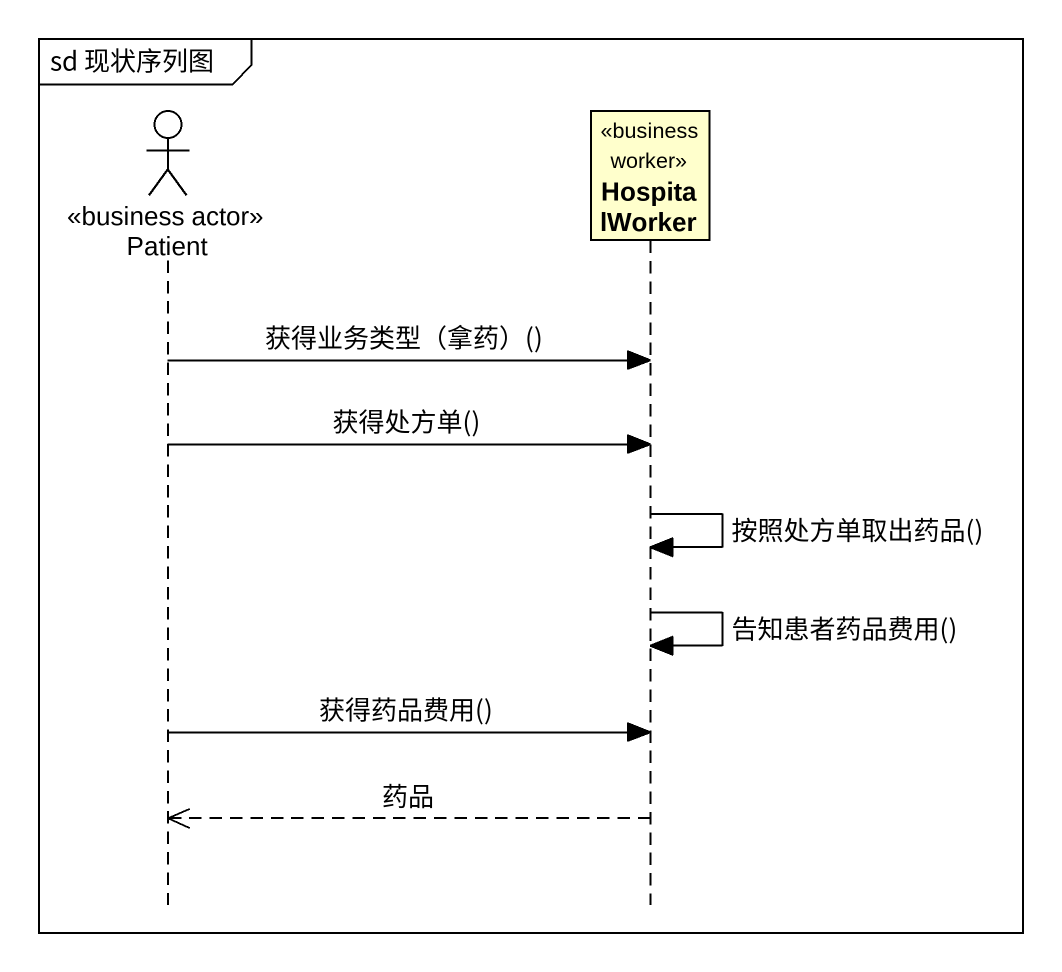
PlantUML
@startuml
mainframe sd 现状序列图
hide footbox
actor Patient <<business actor>>
participant HospitalWorker <<business worker>>

Patient -> HospitalWorker : 获得业务类型（拿药）()
Patient -> HospitalWorker : 获得处方单()
HospitalWorker -> HospitalWorker : 按照处方单取出药品()
HospitalWorker -> HospitalWorker : 告知患者药品费用()
Patient -> HospitalWorker : 获得药品费用()
HospitalWorker -->> Patient : 药品
@enduml
